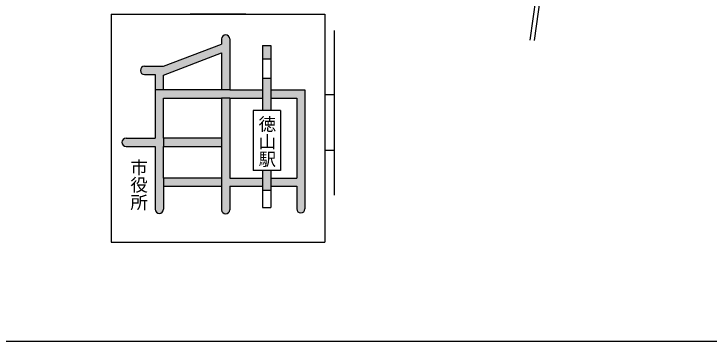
# Model space of a CAD drawing. Units: millimetres at full size, sheet at 1:1000; details may follow other scales. Extents: x 40000 to 680000, y 20000 to 380000.
# Drawn here: x 377833 to 449467, y 205000 to 238740 of the extents above; entities that cross this region are included whole.
import ezdxf
from ezdxf.enums import TextEntityAlignment as Align

# ---------------------------------------------------------------- set-up
doc = ezdxf.new("R2010")
doc.units = ezdxf.units.MM
doc.header["$LTSCALE"] = 1000
for name, color, linetype, lineweight in [('M-BGD', 7, 'Continuous', 25), ('M-STR-STRC', 7, 'Continuous', 25), ('M-TTL-BAND', 7, 'Continuous', 25)]:
    doc.layers.add(name, color=color, linetype=linetype, lineweight=lineweight)
doc.styles.add('@ＭＳ ゴシック', font='')
doc.styles.get('@ＭＳ ゴシック').set_extended_font_data('@MS Gothic')

msp = doc.modelspace()

# ---------------------------------------------------------------- hatches: boundary and pattern name
at = {"layer": 'M-STR-STRC'}
for points in [[(393243, 233335), (391294, 233335), (391286, 233334), (391279, 233334), (391271, 233334), (391264, 233334), (391257, 233333), (391249, 233332), (391242, 233331), (391235, 233330), (391227, 233329), (391220, 233328), (391213, 233327), (391205, 233325), (391198, 233324), (391191, 233322), (391184, 233320), (391177, 233318), (391169, 233316), (391162, 233314), (391155, 233311), (391148, 233309), (391141, 233306), (391135, 233304), (391128, 233301), (391121, 233298), (391114, 233295), (391107, 233292), (391101, 233288), (391094, 233285), (391088, 233281), (391081, 233278), (391075, 233274), (391069, 233270), (391062, 233266), (391056, 233262), (391050, 233258), (391044, 233253), (391038, 233249), (391032, 233244), (391026, 233240), (391021, 233235), (391015, 233230), (391009, 233225), (391004, 233220), (390998, 233215), (390993, 233210), (390988, 233205), (390983, 233199), (390978, 233194), (390973, 233188), (390968, 233183), (390963, 233177), (390959, 233171), (390954, 233165), (390950, 233159), (390946, 233153), (390941, 233147), (390937, 233141), (390933, 233135), (390929, 233128), (390926, 233122), (390922, 233116), (390918, 233109), (390915, 233102), (390912, 233096), (390909, 233089), (390905, 233082), (390903, 233076), (390900, 233069), (390897, 233062), (390894, 233055), (390892, 233048), (390890, 233041), (390887, 233034), (390885, 233027), (390883, 233020), (390881, 233012), (390880, 233005), (390878, 232998), (390877, 232991), (390875, 232983), (390874, 232976), (390873, 232969), (390872, 232961), (390871, 232954), (390870, 232947), (390870, 232939), (390869, 232932), (390869, 232924), (390869, 232917), (390869, 232910), (390869, 232902), (390869, 232895), (390869, 232887), (390870, 232880), (390870, 232872), (390871, 232865), (390872, 232858), (390873, 232850), (390874, 232843), (390875, 232836), (390877, 232828), (390878, 232821), (390880, 232814), (390881, 232807), (390883, 232800), (390885, 232792), (390887, 232785), (390890, 232778), (390892, 232771), (390894, 232764), (390897, 232757), (390900, 232750), (390903, 232743), (390905, 232737), (390909, 232730), (390912, 232723), (390915, 232717), (390918, 232710), (390922, 232703), (390926, 232697), (390929, 232691), (390933, 232684), (390937, 232678), (390941, 232672), (390946, 232666), (390950, 232660), (390954, 232654), (390959, 232648), (390963, 232642), (390968, 232636), (390973, 232631), (390978, 232625), (390983, 232620), (390988, 232614), (390993, 232609), (390998, 232604), (391004, 232599), (391009, 232594), (391015, 232589), (391021, 232584), (391026, 232579), (391032, 232575), (391038, 232570), (391044, 232566), (391050, 232561), (391056, 232557), (391062, 232553), (391069, 232549), (391075, 232545), (391081, 232541), (391088, 232538), (391094, 232534), (391101, 232531), (391107, 232528), (391114, 232524), (391121, 232521), (391128, 232518), (391135, 232515), (391141, 232513), (391148, 232510), (391155, 232508), (391162, 232505), (391169, 232503), (391177, 232501), (391184, 232499), (391191, 232497), (391198, 232495), (391205, 232494), (391213, 232492), (391220, 232491), (391227, 232490), (391235, 232489), (391242, 232488), (391249, 232487), (391257, 232486), (391264, 232486), (391271, 232485), (391279, 232485), (391286, 232485), (391294, 232485), (392393, 232485), (392393, 230903), (393243, 230903), (393243, 232424), (399223, 234712), (399223, 230903), (400073, 230903), (400073, 236152), (400073, 236160), (400073, 236167), (400072, 236175), (400072, 236182), (400071, 236190), (400071, 236197), (400070, 236204), (400069, 236212), (400068, 236219), (400067, 236226), (400065, 236234), (400064, 236241), (400062, 236248), (400060, 236255), (400059, 236262), (400057, 236270), (400054, 236277), (400052, 236284), (400050, 236291), (400047, 236298), (400045, 236305), (400042, 236312), (400039, 236319), (400036, 236325), (400033, 236332), (400030, 236339), (400027, 236345), (400023, 236352), (400020, 236359), (400016, 236365), (400012, 236371), (400008, 236378), (400004, 236384), (400000, 236390), (399996, 236396), (399992, 236402), (399987, 236408), (399983, 236414), (399978, 236420), (399974, 236426), (399969, 236431), (399964, 236437), (399959, 236442), (399954, 236448), (399949, 236453), (399943, 236458), (399938, 236463), (399932, 236468), (399927, 236473), (399921, 236478), (399915, 236483), (399910, 236487), (399904, 236492), (399898, 236496), (399892, 236501), (399886, 236505), (399879, 236509), (399873, 236513), (399867, 236517), (399861, 236521), (399854, 236524), (399848, 236528), (399841, 236531), (399834, 236534), (399828, 236538), (399821, 236541), (399814, 236544), (399807, 236547), (399800, 236549), (399793, 236552), (399786, 236554), (399779, 236557), (399772, 236559), (399765, 236561), (399758, 236563), (399751, 236565), (399744, 236567), (399736, 236568), (399729, 236570), (399722, 236571), (399715, 236572), (399707, 236573), (399700, 236574), (399692, 236575), (399685, 236576), (399678, 236576), (399670, 236577), (399663, 236577), (399655, 236577), (399648, 236577), (399641, 236577), (399633, 236577), (399626, 236577), (399618, 236576), (399611, 236576), (399604, 236575), (399596, 236574), (399589, 236573), (399582, 236572), (399574, 236571), (399567, 236570), (399560, 236568), (399552, 236567), (399545, 236565), (399538, 236563), (399531, 236561), (399524, 236559), (399517, 236557), (399510, 236554), (399503, 236552), (399496, 236549), (399489, 236547), (399482, 236544), (399475, 236541), (399468, 236538), (399462, 236534), (399455, 236531), (399448, 236528), (399442, 236524), (399436, 236521), (399429, 236517), (399423, 236513), (399417, 236509), (399410, 236505), (399404, 236501), (399398, 236496), (399392, 236492), (399386, 236487), (399381, 236483), (399375, 236478), (399369, 236473), (399364, 236468), (399358, 236463), (399353, 236458), (399348, 236453), (399342, 236448), (399337, 236442), (399332, 236437), (399327, 236431), (399322, 236426), (399318, 236420), (399313, 236414), (399309, 236408), (399304, 236402), (399300, 236396), (399296, 236390), (399292, 236384), (399288, 236378), (399284, 236371), (399280, 236365), (399276, 236359), (399273, 236352), (399269, 236345), (399266, 236339), (399263, 236332), (399260, 236325), (399257, 236319), (399254, 236312), (399251, 236305), (399249, 236298), (399246, 236291), (399244, 236284), (399242, 236277), (399239, 236270), (399238, 236262), (399236, 236255), (399234, 236248), (399232, 236241), (399231, 236234), (399229, 236226), (399228, 236219), (399227, 236212), (399226, 236204), (399225, 236197), (399225, 236190), (399224, 236182), (399224, 236175), (399223, 236167), (399223, 236160), (399223, 236152), (399223, 235622)], [(403443, 234086), (404293, 234086), (404293, 235480), (403443, 235480)], [(403443, 230903), (403443, 230053), (403443, 228780), (404293, 228780), (404293, 230053), (404293, 230903), (404293, 232086), (403443, 232086)], [(392393, 225922), (389384, 225922), (389377, 225922), (389369, 225922), (389362, 225921), (389354, 225921), (389347, 225920), (389340, 225919), (389332, 225919), (389325, 225918), (389318, 225917), (389310, 225915), (389303, 225914), (389296, 225913), (389288, 225911), (389281, 225909), (389274, 225907), (389267, 225905), (389260, 225903), (389253, 225901), (389246, 225899), (389239, 225896), (389232, 225894), (389225, 225891), (389218, 225888), (389211, 225885), (389204, 225882), (389198, 225879), (389191, 225875), (389185, 225872), (389178, 225869), (389172, 225865), (389165, 225861), (389159, 225857), (389153, 225853), (389146, 225849), (389140, 225845), (389134, 225841), (389128, 225836), (389122, 225832), (389117, 225827), (389111, 225822), (389105, 225818), (389100, 225813), (389094, 225808), (389089, 225803), (389084, 225797), (389078, 225792), (389073, 225787), (389068, 225781), (389063, 225776), (389058, 225770), (389054, 225764), (389049, 225758), (389045, 225753), (389040, 225747), (389036, 225741), (389032, 225734), (389028, 225728), (389024, 225722), (389020, 225716), (389016, 225709), (389012, 225703), (389009, 225696), (389005, 225690), (389002, 225683), (388999, 225676), (388996, 225670), (388993, 225663), (388990, 225656), (388987, 225649), (388985, 225642), (388982, 225635), (388980, 225628), (388978, 225621), (388976, 225614), (388974, 225607), (388972, 225600), (388970, 225592), (388968, 225585), (388967, 225578), (388965, 225571), (388964, 225563), (388963, 225556), (388962, 225549), (388961, 225541), (388961, 225534), (388960, 225526), (388960, 225519), (388959, 225512), (388959, 225504), (388959, 225497), (388959, 225489), (388959, 225482), (388960, 225475), (388960, 225467), (388961, 225460), (388961, 225452), (388962, 225445), (388963, 225438), (388964, 225430), (388965, 225423), (388967, 225416), (388968, 225408), (388970, 225401), (388972, 225394), (388974, 225387), (388976, 225380), (388978, 225373), (388980, 225365), (388982, 225358), (388985, 225351), (388987, 225345), (388990, 225338), (388993, 225331), (388996, 225324), (388999, 225317), (389002, 225311), (389005, 225304), (389009, 225297), (389012, 225291), (389016, 225284), (389020, 225278), (389024, 225272), (389028, 225265), (389032, 225259), (389036, 225253), (389040, 225247), (389045, 225241), (389049, 225235), (389054, 225229), (389058, 225224), (389063, 225218), (389068, 225212), (389073, 225207), (389078, 225202), (389084, 225196), (389089, 225191), (389094, 225186), (389100, 225181), (389105, 225176), (389111, 225171), (389117, 225167), (389122, 225162), (389128, 225157), (389134, 225153), (389140, 225149), (389146, 225144), (389153, 225140), (389159, 225136), (389165, 225133), (389172, 225129), (389178, 225125), (389185, 225122), (389191, 225118), (389198, 225115), (389204, 225112), (389211, 225109), (389218, 225106), (389225, 225103), (389232, 225100), (389239, 225097), (389246, 225095), (389253, 225093), (389260, 225090), (389267, 225088), (389274, 225086), (389281, 225084), (389288, 225083), (389296, 225081), (389303, 225080), (389310, 225078), (389318, 225077), (389325, 225076), (389332, 225075), (389340, 225074), (389347, 225073), (389354, 225073), (389362, 225072), (389369, 225072), (389377, 225072), (389384, 225072), (392393, 225072), (392393, 221813), (392393, 220963), (392393, 218593), (392394, 218585), (392394, 218578), (392394, 218570), (392395, 218563), (392395, 218555), (392396, 218548), (392397, 218541), (392398, 218533), (392399, 218526), (392400, 218519), (392401, 218511), (392403, 218504), (392404, 218497), (392406, 218490), (392408, 218483), (392410, 218475), (392412, 218468), (392414, 218461), (392417, 218454), (392419, 218447), (392422, 218440), (392424, 218433), (392427, 218426), (392430, 218420), (392433, 218413), (392437, 218406), (392440, 218400), (392443, 218393), (392447, 218386), (392450, 218380), (392454, 218374), (392458, 218367), (392462, 218361), (392466, 218355), (392470, 218349), (392475, 218343), (392479, 218337), (392484, 218331), (392488, 218325), (392493, 218319), (392498, 218314), (392503, 218308), (392508, 218303), (392513, 218297), (392518, 218292), (392523, 218287), (392529, 218282), (392534, 218277), (392540, 218272), (392545, 218267), (392551, 218262), (392557, 218258), (392563, 218253), (392569, 218249), (392575, 218244), (392581, 218240), (392587, 218236), (392593, 218232), (392600, 218228), (392606, 218224), (392612, 218221), (392619, 218217), (392626, 218214), (392632, 218211), (392639, 218207), (392646, 218204), (392652, 218201), (392659, 218198), (392666, 218196), (392673, 218193), (392680, 218191), (392687, 218188), (392694, 218186), (392701, 218184), (392708, 218182), (392716, 218180), (392723, 218178), (392730, 218177), (392737, 218175), (392745, 218174), (392752, 218173), (392759, 218172), (392767, 218171), (392774, 218170), (392781, 218169), (392789, 218169), (392796, 218168), (392804, 218168), (392811, 218168), (392818, 218168), (392826, 218168), (392833, 218168), (392841, 218168), (392848, 218169), (392856, 218169), (392863, 218170), (392870, 218171), (392878, 218172), (392885, 218173), (392892, 218174), (392900, 218175), (392907, 218177), (392914, 218178), (392921, 218180), (392928, 218182), (392936, 218184), (392943, 218186), (392950, 218188), (392957, 218191), (392964, 218193), (392971, 218196), (392978, 218198), (392985, 218201), (392991, 218204), (392998, 218207), (393005, 218211), (393011, 218214), (393018, 218217), (393025, 218221), (393031, 218224), (393037, 218228), (393044, 218232), (393050, 218236), (393056, 218240), (393062, 218244), (393068, 218249), (393074, 218253), (393080, 218258), (393086, 218262), (393092, 218267), (393097, 218272), (393103, 218277), (393108, 218282), (393114, 218287), (393119, 218292), (393124, 218297), (393129, 218303), (393134, 218308), (393139, 218314), (393144, 218319), (393149, 218325), (393153, 218331), (393158, 218337), (393162, 218343), (393167, 218349), (393171, 218355), (393175, 218361), (393179, 218367), (393183, 218374), (393187, 218380), (393190, 218386), (393194, 218393), (393197, 218400), (393200, 218406), (393204, 218413), (393207, 218420), (393210, 218426), (393213, 218433), (393215, 218440), (393218, 218447), (393220, 218454), (393223, 218461), (393225, 218468), (393227, 218475), (393229, 218483), (393231, 218490), (393233, 218497), (393234, 218504), (393236, 218511), (393237, 218519), (393238, 218526), (393239, 218533), (393240, 218541), (393241, 218548), (393242, 218555), (393242, 218563), (393243, 218570), (393243, 218578), (393243, 218585), (393243, 218593), (393243, 220963), (393243, 221813), (393243, 225072), (393243, 225922), (393243, 230053), (399223, 230053), (400073, 230053), (403443, 230053), (403443, 230903), (400073, 230903), (399223, 230903), (393243, 230903), (392393, 230903)], [(406971, 221813), (404293, 221813), (404293, 220963), (406971, 220963), (406971, 218639), (406971, 218631), (406971, 218624), (406971, 218616), (406972, 218609), (406972, 218602), (406973, 218594), (406974, 218587), (406975, 218580), (406976, 218572), (406977, 218565), (406978, 218558), (406980, 218550), (406982, 218543), (406983, 218536), (406985, 218529), (406987, 218522), (406989, 218514), (406991, 218507), (406994, 218500), (406996, 218493), (406999, 218486), (407002, 218480), (407004, 218473), (407007, 218466), (407010, 218459), (407014, 218452), (407017, 218446), (407020, 218439), (407024, 218433), (407028, 218426), (407031, 218420), (407035, 218414), (407039, 218407), (407043, 218401), (407048, 218395), (407052, 218389), (407056, 218383), (407061, 218377), (407065, 218371), (407070, 218366), (407075, 218360), (407080, 218354), (407085, 218349), (407090, 218343), (407095, 218338), (407100, 218333), (407106, 218328), (407111, 218323), (407117, 218318), (407122, 218313), (407128, 218308), (407134, 218304), (407140, 218299), (407146, 218295), (407152, 218291), (407158, 218286), (407164, 218282), (407170, 218278), (407177, 218274), (407183, 218271), (407190, 218267), (407196, 218263), (407203, 218260), (407209, 218257), (407216, 218254), (407223, 218250), (407230, 218248), (407236, 218245), (407243, 218242), (407250, 218239), (407257, 218237), (407264, 218235), (407271, 218232), (407279, 218230), (407286, 218228), (407293, 218226), (407300, 218225), (407307, 218223), (407315, 218222), (407322, 218220), (407329, 218219), (407337, 218218), (407344, 218217), (407351, 218216), (407359, 218215), (407366, 218215), (407373, 218214), (407381, 218214), (407388, 218214), (407396, 218214), (407403, 218214), (407411, 218214), (407418, 218214), (407425, 218215), (407433, 218215), (407440, 218216), (407447, 218217), (407455, 218218), (407462, 218219), (407469, 218220), (407477, 218222), (407484, 218223), (407491, 218225), (407498, 218226), (407506, 218228), (407513, 218230), (407520, 218232), (407527, 218235), (407534, 218237), (407541, 218239), (407548, 218242), (407555, 218245), (407562, 218248), (407569, 218250), (407575, 218254), (407582, 218257), (407589, 218260), (407595, 218263), (407602, 218267), (407608, 218271), (407615, 218274), (407621, 218278), (407627, 218282), (407633, 218286), (407639, 218291), (407645, 218295), (407651, 218299), (407657, 218304), (407663, 218308), (407669, 218313), (407675, 218318), (407680, 218323), (407686, 218328), (407691, 218333), (407696, 218338), (407701, 218343), (407707, 218349), (407712, 218354), (407716, 218360), (407721, 218366), (407726, 218371), (407731, 218377), (407735, 218383), (407740, 218389), (407744, 218395), (407748, 218401), (407752, 218407), (407756, 218414), (407760, 218420), (407764, 218426), (407767, 218433), (407771, 218439), (407774, 218446), (407778, 218452), (407781, 218459), (407784, 218466), (407787, 218473), (407790, 218480), (407792, 218486), (407795, 218493), (407798, 218500), (407800, 218507), (407802, 218514), (407804, 218522), (407806, 218529), (407808, 218536), (407810, 218543), (407811, 218550), (407813, 218558), (407814, 218565), (407815, 218572), (407817, 218580), (407818, 218587), (407818, 218594), (407819, 218602), (407820, 218609), (407820, 218616), (407820, 218624), (407821, 218631), (407821, 218639), (407821, 229791), (407821, 230903), (404293, 230903), (404293, 230053), (406971, 230053)], [(399223, 225922), (399223, 225072), (399223, 221813), (399223, 220963), (399223, 218545), (399223, 218537), (399223, 218530), (399224, 218522), (399224, 218515), (399225, 218508), (399225, 218500), (399226, 218493), (399227, 218486), (399228, 218478), (399229, 218471), (399231, 218464), (399232, 218456), (399234, 218449), (399236, 218442), (399238, 218435), (399239, 218428), (399242, 218420), (399244, 218413), (399246, 218406), (399249, 218399), (399251, 218392), (399254, 218385), (399257, 218379), (399260, 218372), (399263, 218365), (399266, 218358), (399269, 218352), (399273, 218345), (399276, 218339), (399280, 218332), (399284, 218326), (399288, 218319), (399292, 218313), (399296, 218307), (399300, 218301), (399304, 218295), (399309, 218289), (399313, 218283), (399318, 218277), (399322, 218272), (399327, 218266), (399332, 218260), (399337, 218255), (399342, 218249), (399348, 218244), (399353, 218239), (399358, 218234), (399364, 218229), (399369, 218224), (399375, 218219), (399381, 218214), (399386, 218210), (399392, 218205), (399398, 218201), (399404, 218197), (399410, 218192), (399417, 218188), (399423, 218184), (399429, 218180), (399436, 218177), (399442, 218173), (399448, 218169), (399455, 218166), (399462, 218163), (399468, 218160), (399475, 218156), (399482, 218153), (399489, 218151), (399496, 218148), (399503, 218145), (399510, 218143), (399517, 218140), (399524, 218138), (399531, 218136), (399538, 218134), (399545, 218132), (399552, 218131), (399560, 218129), (399567, 218127), (399574, 218126), (399582, 218125), (399589, 218124), (399596, 218123), (399604, 218122), (399611, 218121), (399618, 218121), (399626, 218120), (399633, 218120), (399641, 218120), (399648, 218120), (399655, 218120), (399663, 218120), (399670, 218120), (399678, 218121), (399685, 218121), (399692, 218122), (399700, 218123), (399707, 218124), (399715, 218125), (399722, 218126), (399729, 218127), (399736, 218129), (399744, 218131), (399751, 218132), (399758, 218134), (399765, 218136), (399772, 218138), (399779, 218140), (399786, 218143), (399793, 218145), (399800, 218148), (399807, 218151), (399814, 218153), (399821, 218156), (399828, 218160), (399834, 218163), (399841, 218166), (399848, 218169), (399854, 218173), (399861, 218177), (399867, 218180), (399873, 218184), (399879, 218188), (399886, 218192), (399892, 218197), (399898, 218201), (399904, 218205), (399910, 218210), (399915, 218214), (399921, 218219), (399927, 218224), (399932, 218229), (399938, 218234), (399943, 218239), (399949, 218244), (399954, 218249), (399959, 218255), (399964, 218260), (399969, 218266), (399974, 218272), (399978, 218277), (399983, 218283), (399987, 218289), (399992, 218295), (399996, 218301), (400000, 218307), (400004, 218313), (400008, 218319), (400012, 218326), (400016, 218332), (400020, 218339), (400023, 218345), (400027, 218352), (400030, 218358), (400033, 218365), (400036, 218372), (400039, 218379), (400042, 218385), (400045, 218392), (400047, 218399), (400050, 218406), (400052, 218413), (400054, 218420), (400057, 218428), (400059, 218435), (400060, 218442), (400062, 218449), (400064, 218456), (400065, 218464), (400067, 218471), (400068, 218478), (400069, 218486), (400070, 218493), (400071, 218500), (400071, 218508), (400072, 218515), (400072, 218522), (400073, 218530), (400073, 218537), (400073, 218545), (400073, 220963), (403443, 220963), (403443, 221813), (400073, 221813), (400073, 230053), (399223, 230053)], [(393243, 225072), (399223, 225072), (399223, 225922), (393243, 225922)], [(403443, 220963), (403443, 220580), (404293, 220580), (404293, 220963), (404293, 221813), (404293, 222580), (403443, 222580), (403443, 221813)], [(393243, 220963), (399223, 220963), (399223, 221813), (393243, 221813)]]:
    msp.add_hatch(color=256, dxfattribs=at).paths.add_polyline_path(points)

# ---------------------------------------------------------------- linework, layer by layer
at = {"layer": 'M-BGD'}
for p, q in [((431035, 236041), (432311, 245362)), ((431480, 235980), (432756, 245301))]:
    msp.add_line(p, q, dxfattribs=at)
at = {"layer": 'M-STR-STRC'}
for p, q in [((387870, 238718), (387870, 215218)), ((387870, 238718), (409870, 238718)), ((401745, 238718), (395995, 238718)), ((395995, 238718), (406994, 238718)), ((409870, 238718), (409870, 215218)), ((410870, 220034), (410870, 237034)), ((399223, 236152), (399223, 235622)), ((400073, 236152), (400073, 230903)), ((393243, 233335), (399223, 235622)), ((403443, 235480), (404293, 235480)), ((403443, 235480), (403443, 230903)), ((404293, 235480), (404293, 230903)), ((393243, 232424), (399223, 234712)), ((399223, 234712), (399223, 230903)), ((404293, 234086), (403443, 234086)), ((391294, 233335), (393243, 233335)), ((391294, 232485), (392393, 232485)), ((392393, 232485), (392393, 230903)), ((393243, 230903), (393243, 232424)), ((404293, 232086), (403443, 232086)), ((392393, 230903), (392393, 225922)), ((393243, 230903), (392393, 230903)), ((399223, 230903), (393243, 230903)), ((400073, 230903), (399223, 230903)), ((400073, 230903), (403443, 230903)), ((403443, 230903), (403443, 230053)), ((404293, 230903), (407821, 230903)), ((404293, 230903), (404293, 230053)), ((407821, 230903), (407821, 218639)), ((393243, 225922), (393243, 230053)), ((393243, 230053), (399223, 230053)), ((399223, 230053), (399223, 225922)), ((400073, 230053), (399223, 230053)), ((400073, 230053), (403443, 230053)), ((400073, 230053), (400073, 221813)), ((403443, 230053), (403443, 228780)), ((404293, 230053), (404293, 228780)), ((404293, 230053), (406971, 230053)), ((406971, 230053), (406971, 221813)), ((410870, 230409), (409870, 230409)), ((402493, 228780), (402493, 222580)), ((405293, 228780), (402493, 228780)), ((405293, 228780), (405293, 222580)), ((389384, 225922), (392393, 225922)), ((393243, 225922), (393243, 225072)), ((399223, 225922), (393243, 225922)), ((399223, 225922), (399223, 225072)), ((389384, 225072), (392393, 225072)), ((392393, 225072), (392393, 221813)), ((393243, 225072), (399223, 225072)), ((393243, 221813), (393243, 225072)), ((399223, 225072), (399223, 221813)), ((410870, 224659), (409870, 224659)), ((405293, 222580), (402493, 222580)), ((403443, 222580), (403443, 218780)), ((404293, 222580), (404293, 218780)), ((392393, 221813), (392393, 220963)), ((393243, 221813), (393243, 220963)), ((399223, 221813), (393243, 221813)), ((399223, 221813), (399223, 220963)), ((400073, 221813), (403443, 221813)), ((404293, 221813), (406971, 221813)), ((392393, 220963), (392393, 218593)), ((393243, 220963), (393243, 218593)), ((393243, 220963), (399223, 220963)), ((399223, 220963), (399223, 218545)), ((400073, 220963), (403443, 220963)), ((400073, 220963), (400073, 218545)), ((404293, 220963), (406971, 220963)), ((406971, 220963), (406971, 218639)), ((403443, 220580), (404293, 220580)), ((403443, 218780), (404293, 218780)), ((387870, 215218), (409870, 215218))]:
    msp.add_line(p, q, dxfattribs=at)
for centre, start, end in [((399648, 236152), 0, 180), ((391294, 232910), 90, 270), ((389384, 225497), 90, 270), ((392818, 218593), 180, 0), ((399648, 218545), 180, 0), ((407396, 218639), 180, 0)]:
    msp.add_arc(centre, 425, start, end, dxfattribs=at)
at = {"layer": 'M-TTL-BAND'}
msp.add_line((40000, 205000), (579000, 205000), dxfattribs=at)

# ---------------------------------------------------------------- texts
at = {"layer": 'M-STR-STRC', "style": '@ＭＳ ゴシック'}
for s, p in [('徳山駅', (403928, 225580)), ('市役所', (390711, 221121))]:
    msp.add_text(s, height=1320, rotation=270, dxfattribs=at).set_placement(p, align=Align.MIDDLE_CENTER)

doc.saveas('drawing.dxf')
